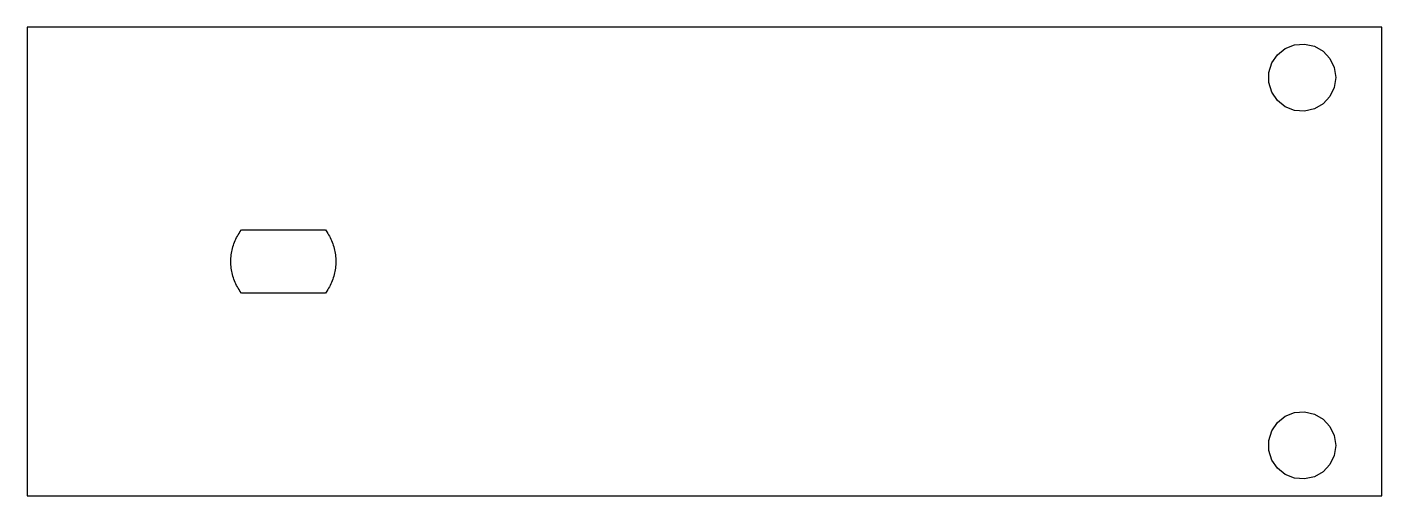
# Model space of a CAD drawing. Header units: metres. Extents: x 0 to 64.5, y 0 to 22.3.
import ezdxf

# ---------------------------------------------------------------- set-up
doc = ezdxf.new("R2010")
doc.units = ezdxf.units.M

msp = doc.modelspace()

# ---------------------------------------------------------------- linework, layer by layer
for p, q in [((64.5, 22.3), (0, 22.3)), ((0, 22.3), (0, 0)), ((64.5, 0), (64.5, 22.3)), ((59.5271, 20.9883), (59.9, 21.2856)), ((59.9, 21.2856), (60.344, 21.4599)), ((60.344, 21.4599), (60.8196, 21.4955)), ((60.8196, 21.4955), (61.2845, 21.3894)), ((61.2845, 21.3894), (61.6976, 21.1509)), ((59.2584, 20.5942), (59.5271, 20.9883)), ((61.6976, 21.1509), (62.022, 20.8013)), ((62.022, 20.8013), (62.2289, 20.3716)), ((59.1179, 20.1385), (59.2584, 20.5942)), ((59.1179, 19.6615), (59.1179, 20.1385)), ((62.2289, 20.3716), (62.3, 19.9)), ((59.2584, 19.2058), (59.1179, 19.6615)), ((62.2289, 19.4284), (62.022, 18.9987)), ((62.3, 19.9), (62.2289, 19.4284)), ((59.5271, 18.8117), (59.2584, 19.2058)), ((59.9, 18.5144), (59.5271, 18.8117)), ((62.022, 18.9987), (61.6976, 18.6491)), ((60.344, 18.3401), (59.9, 18.5144)), ((60.8196, 18.3045), (60.344, 18.3401)), ((61.2845, 18.4106), (60.8196, 18.3045)), ((61.6976, 18.6491), (61.2845, 18.4106)), ((9.93793, 12.2144), (9.97247, 12.285)), ((9.97247, 12.285), (10.0092, 12.3544)), ((10.0092, 12.3544), (10.0481, 12.4226)), ((10.0481, 12.4226), (10.0892, 12.4896)), ((10.0892, 12.4896), (10.1323, 12.5552)), ((10.1323, 12.5552), (10.2004, 12.65)), ((10.2004, 12.65), (14.1996, 12.65)), ((14.1996, 12.65), (14.2677, 12.5552)), ((14.2677, 12.5552), (14.3108, 12.4896)), ((14.3108, 12.4896), (14.3519, 12.4226)), ((14.3519, 12.4226), (14.3908, 12.3544)), ((14.3908, 12.3544), (14.4275, 12.285)), ((14.4275, 12.285), (14.4621, 12.2144)), ((9.73077, 11.5411), (9.74428, 11.6184)), ((9.74428, 11.6184), (9.76021, 11.6953)), ((9.76021, 11.6953), (9.77853, 11.7717)), ((9.77853, 11.7717), (9.79926, 11.8475)), ((9.79926, 11.8475), (9.82236, 11.9225)), ((9.82236, 11.9225), (9.84779, 11.9968)), ((9.84779, 11.9968), (9.87555, 12.0703)), ((9.87555, 12.0703), (9.90561, 12.1429)), ((9.90561, 12.1429), (9.93793, 12.2144)), ((14.4621, 12.2144), (14.4944, 12.1429)), ((14.4944, 12.1429), (14.5244, 12.0703)), ((14.5244, 12.0703), (14.5522, 11.9968)), ((14.5522, 11.9968), (14.5776, 11.9225)), ((14.5776, 11.9225), (14.6007, 11.8475)), ((14.6007, 11.8475), (14.6214, 11.7717)), ((14.6214, 11.7717), (14.6398, 11.6953)), ((14.6398, 11.6953), (14.6557, 11.6184)), ((14.6557, 11.6184), (14.6692, 11.5411)), ((9.7, 11.15), (9.70123, 11.2285)), ((9.70123, 11.0715), (9.7, 11.15)), ((9.70123, 11.2285), (9.70493, 11.307)), ((9.70493, 10.993), (9.70123, 11.0715)), ((9.70493, 11.307), (9.71109, 11.3853)), ((9.71109, 10.9147), (9.70493, 10.993)), ((9.71109, 11.3853), (9.71971, 11.4633)), ((9.71971, 11.4633), (9.73077, 11.5411)), ((14.6692, 11.5411), (14.6803, 11.4633)), ((14.6803, 11.4633), (14.6889, 11.3853)), ((14.6889, 11.3853), (14.6951, 11.307)), ((14.6951, 10.993), (14.6889, 10.9147)), ((14.6951, 11.307), (14.6988, 11.2285)), ((14.6988, 11.0715), (14.6951, 10.993)), ((14.6988, 11.2285), (14.7, 11.15)), ((14.7, 11.15), (14.6988, 11.0715)), ((9.71971, 10.8367), (9.71109, 10.9147)), ((9.73077, 10.7589), (9.71971, 10.8367)), ((9.74428, 10.6815), (9.73077, 10.7589)), ((9.76021, 10.6046), (9.74428, 10.6815)), ((9.77853, 10.5283), (9.76021, 10.6046)), ((9.79926, 10.4525), (9.77853, 10.5283)), ((9.82236, 10.3775), (9.79926, 10.4525)), ((9.84779, 10.3031), (9.82236, 10.3775)), ((14.5776, 10.3775), (14.5522, 10.3031)), ((14.6007, 10.4525), (14.5776, 10.3775)), ((14.6214, 10.5283), (14.6007, 10.4525)), ((14.6398, 10.6046), (14.6214, 10.5283)), ((14.6557, 10.6815), (14.6398, 10.6046)), ((14.6692, 10.7589), (14.6557, 10.6815)), ((14.6803, 10.8367), (14.6692, 10.7589)), ((14.6889, 10.9147), (14.6803, 10.8367)), ((9.87555, 10.2297), (9.84779, 10.3031)), ((9.90561, 10.1571), (9.87555, 10.2297)), ((9.93793, 10.0855), (9.90561, 10.1571)), ((9.97247, 10.015), (9.93793, 10.0855)), ((10.0092, 9.9456), (9.97247, 10.015)), ((10.0481, 9.8774), (10.0092, 9.9456)), ((10.0892, 9.81042), (10.0481, 9.8774)), ((10.1323, 9.74478), (10.0892, 9.81042)), ((10.2004, 9.64999), (10.1323, 9.74478)), ((14.2677, 9.74478), (14.1996, 9.64999)), ((14.3108, 9.81042), (14.2677, 9.74478)), ((14.3519, 9.8774), (14.3108, 9.81042)), ((14.3908, 9.9456), (14.3519, 9.8774)), ((14.4275, 10.015), (14.3908, 9.9456)), ((14.4621, 10.0855), (14.4275, 10.015)), ((14.4944, 10.1571), (14.4621, 10.0855)), ((14.5244, 10.2297), (14.4944, 10.1571)), ((14.5522, 10.3031), (14.5244, 10.2297)), ((14.1996, 9.64999), (10.2004, 9.64999)), ((59.9, 3.78563), (60.344, 3.95988)), ((60.344, 3.95988), (60.8196, 3.99551)), ((60.8196, 3.99551), (61.2845, 3.88939)), ((61.2845, 3.88939), (61.6976, 3.65092)), ((59.2584, 3.09421), (59.5271, 3.48827)), ((59.5271, 3.48827), (59.9, 3.78563)), ((61.6976, 3.65092), (62.022, 3.3013)), ((62.022, 3.3013), (62.2289, 2.8716)), ((59.1179, 2.63846), (59.2584, 3.09421)), ((59.1179, 2.16153), (59.1179, 2.63846)), ((62.2289, 2.8716), (62.3, 2.39999)), ((59.2584, 1.70578), (59.1179, 2.16153)), ((62.3, 2.39999), (62.2289, 1.92839)), ((59.5271, 1.31172), (59.2584, 1.70578)), ((59.9, 1.01436), (59.5271, 1.31172)), ((62.022, 1.49869), (61.6976, 1.14906)), ((62.2289, 1.92839), (62.022, 1.49869)), ((60.344, 0.8401), (59.9, 1.01436)), ((60.8196, 0.80447), (60.344, 0.8401)), ((61.2845, 0.9106), (60.8196, 0.80447)), ((61.6976, 1.14906), (61.2845, 0.9106)), ((0, 0), (64.5, 0))]:
    msp.add_line(p, q)

doc.saveas('drawing.dxf')
